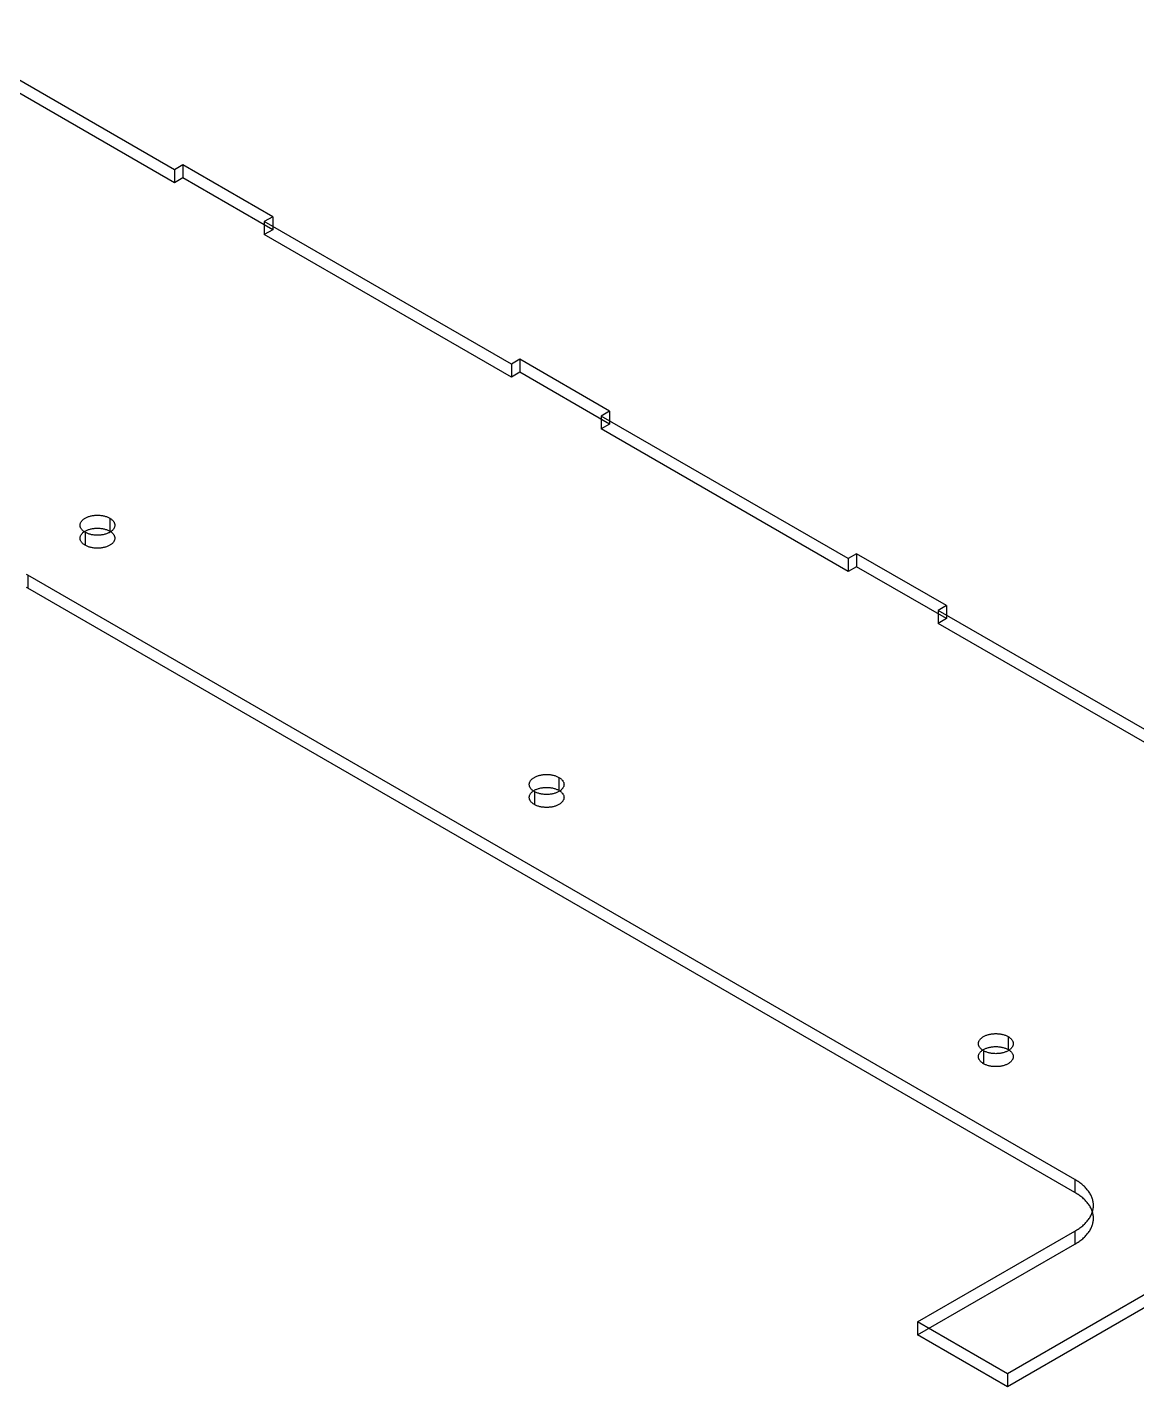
# Model space of a CAD drawing. Header units: inches. Extents: x 2 to 134, y 2 to 86.
# Drawn here: x 115.69 to 122.11, y 44.61 to 52.48 of the extents above; entities that cross this region are included whole.
import ezdxf

# ---------------------------------------------------------------- set-up
doc = ezdxf.new("R2010")
doc.units = ezdxf.units.IN
doc.header["$MEASUREMENT"] = 0

msp = doc.modelspace()

# ---------------------------------------------------------------- linework, layer by layer
at = {"layer": 'OUTLINE'}
for p, q in [((116.5451, 51.6555), (115.1167, 52.4802)), ((116.5451, 51.5805), (115.1167, 52.4052)), ((116.5938, 51.6836), (116.5451, 51.6555)), ((116.5938, 51.6836), (116.5938, 51.6086)), ((117.1132, 51.3837), (116.5938, 51.6836)), ((116.5451, 51.6555), (116.5451, 51.5805)), ((116.5938, 51.6086), (116.5451, 51.5805)), ((117.1132, 51.3087), (116.5938, 51.6086)), ((117.1132, 51.3837), (117.0645, 51.3556)), ((117.1132, 51.3837), (117.1132, 51.3087)), ((117.0645, 51.3556), (117.0645, 51.2806)), ((118.4929, 50.5309), (117.0645, 51.3556)), ((117.1132, 51.3087), (117.0645, 51.2806)), ((118.4929, 50.4559), (117.0645, 51.2806)), ((118.5416, 50.559), (118.4929, 50.5309)), ((118.4929, 50.5309), (118.4929, 50.4559)), ((119.061, 50.2591), (118.5416, 50.559)), ((118.5416, 50.559), (118.5416, 50.484)), ((118.5416, 50.484), (118.4929, 50.4559)), ((119.061, 50.1841), (118.5416, 50.484)), ((119.061, 50.2591), (119.0123, 50.231)), ((119.061, 50.2591), (119.061, 50.1841)), ((120.4407, 49.4063), (119.0123, 50.231)), ((119.0123, 50.231), (119.0123, 50.156)), ((119.061, 50.1841), (119.0123, 50.156)), ((120.4407, 49.3313), (119.0123, 50.156)), ((116.0137, 49.6289), (116.0163, 49.6313)), ((116.0163, 49.6313), (116.0192, 49.6336)), ((116.0192, 49.6336), (116.0222, 49.6358)), ((116.0222, 49.6358), (116.0254, 49.638)), ((116.0254, 49.638), (116.0288, 49.6401)), ((116.0288, 49.6401), (116.0324, 49.642)), ((116.0324, 49.642), (116.0361, 49.6439)), ((116.0361, 49.6439), (116.04, 49.6456)), ((116.04, 49.6456), (116.0441, 49.6473)), ((116.0441, 49.6473), (116.0482, 49.6488)), ((116.0482, 49.6488), (116.0525, 49.6502)), ((116.0525, 49.6502), (116.0569, 49.6515)), ((116.0569, 49.6515), (116.0614, 49.6526)), ((116.0614, 49.6526), (116.066, 49.6537)), ((116.066, 49.6537), (116.0707, 49.6546)), ((116.0707, 49.6546), (116.0754, 49.6553)), ((116.0754, 49.6553), (116.0803, 49.6559)), ((116.0803, 49.6559), (116.0851, 49.6564)), ((116.0851, 49.6564), (116.09, 49.6568)), ((116.09, 49.6568), (116.0949, 49.657)), ((116.0949, 49.657), (116.0998, 49.657)), ((116.0998, 49.657), (116.1048, 49.657)), ((116.1048, 49.657), (116.1097, 49.6568)), ((116.1097, 49.6568), (116.1146, 49.6564)), ((116.1146, 49.6564), (116.1194, 49.6559)), ((116.1194, 49.6559), (116.1243, 49.6553)), ((116.1243, 49.6553), (116.129, 49.6546)), ((116.129, 49.6546), (116.1337, 49.6537)), ((116.1337, 49.6537), (116.1383, 49.6526)), ((116.1383, 49.6526), (116.1428, 49.6515)), ((116.1428, 49.6515), (116.1472, 49.6502)), ((116.1472, 49.6502), (116.1515, 49.6488)), ((116.1515, 49.6488), (116.1556, 49.6473)), ((116.1556, 49.6473), (116.1597, 49.6456)), ((116.1597, 49.6456), (116.1636, 49.6439)), ((116.1636, 49.6439), (116.1673, 49.642)), ((116.1673, 49.642), (116.1709, 49.6401)), ((116.1709, 49.6401), (116.1709, 49.5651)), ((116.1709, 49.6401), (116.1743, 49.638)), ((116.1743, 49.638), (116.1775, 49.6358)), ((116.1775, 49.6358), (116.1805, 49.6336)), ((116.1805, 49.6336), (116.1834, 49.6313)), ((116.1834, 49.6313), (116.186, 49.6289)), ((115.9994, 49.5991), (115.9995, 49.6019)), ((115.9995, 49.5962), (115.9994, 49.5991)), ((115.9995, 49.6019), (115.9999, 49.6047)), ((115.9999, 49.5934), (115.9995, 49.5962)), ((115.9999, 49.6047), (116.0005, 49.6076)), ((116.0005, 49.5906), (115.9999, 49.5934)), ((116.0005, 49.6076), (116.0013, 49.6104)), ((116.0013, 49.5878), (116.0005, 49.5906)), ((116.0013, 49.6104), (116.0024, 49.6132)), ((116.0024, 49.585), (116.0013, 49.5878)), ((116.0024, 49.6132), (116.0037, 49.6159)), ((116.0037, 49.5822), (116.0024, 49.585)), ((116.0037, 49.6159), (116.0053, 49.6186)), ((116.0053, 49.5795), (116.0037, 49.5822)), ((116.0053, 49.6186), (116.0071, 49.6213)), ((116.0071, 49.5769), (116.0053, 49.5795)), ((116.0071, 49.6213), (116.0091, 49.6239)), ((116.0091, 49.5743), (116.0071, 49.5769)), ((116.0091, 49.6239), (116.0113, 49.6264)), ((116.0113, 49.5717), (116.0091, 49.5743)), ((116.0091, 49.5489), (116.0113, 49.5514)), ((116.0113, 49.6264), (116.0137, 49.6289)), ((116.0137, 49.5693), (116.0113, 49.5717)), ((116.0113, 49.5514), (116.0137, 49.5539)), ((116.0163, 49.5668), (116.0137, 49.5693)), ((116.0137, 49.5539), (116.0163, 49.5563)), ((116.0192, 49.5645), (116.0163, 49.5668)), ((116.0163, 49.5563), (116.0192, 49.5586)), ((116.0222, 49.5623), (116.0192, 49.5645)), ((116.0192, 49.5586), (116.0222, 49.5609)), ((116.0222, 49.5609), (116.0254, 49.563)), ((116.0254, 49.5601), (116.0222, 49.5623)), ((116.0254, 49.563), (116.0288, 49.5651)), ((116.0288, 49.5581), (116.0254, 49.5601)), ((116.0288, 49.5651), (116.0324, 49.5671)), ((116.0324, 49.5561), (116.0288, 49.5581)), ((116.0288, 49.5581), (116.0288, 49.4831)), ((116.0324, 49.5671), (116.0361, 49.5689)), ((116.0361, 49.5542), (116.0324, 49.5561)), ((116.0361, 49.5689), (116.04, 49.5707)), ((116.04, 49.5525), (116.0361, 49.5542)), ((116.04, 49.5707), (116.0441, 49.5723)), ((116.0441, 49.5508), (116.04, 49.5525)), ((116.0441, 49.5723), (116.0482, 49.5738)), ((116.0482, 49.5738), (116.0525, 49.5752)), ((116.0525, 49.5752), (116.0569, 49.5765)), ((116.0569, 49.5765), (116.0614, 49.5777)), ((116.0614, 49.5777), (116.066, 49.5787)), ((116.066, 49.5787), (116.0707, 49.5796)), ((116.0707, 49.5796), (116.0754, 49.5803)), ((116.0754, 49.5803), (116.0803, 49.581)), ((116.0803, 49.581), (116.0851, 49.5814)), ((116.0851, 49.5814), (116.09, 49.5818)), ((116.09, 49.5818), (116.0949, 49.582)), ((116.0949, 49.582), (116.0998, 49.5821)), ((116.0998, 49.5821), (116.1048, 49.582)), ((116.1048, 49.582), (116.1097, 49.5818)), ((116.1097, 49.5818), (116.1146, 49.5814)), ((116.1146, 49.5814), (116.1194, 49.581)), ((116.1194, 49.581), (116.1243, 49.5803)), ((116.1243, 49.5803), (116.129, 49.5796)), ((116.129, 49.5796), (116.1337, 49.5787)), ((116.1337, 49.5787), (116.1383, 49.5777)), ((116.1383, 49.5777), (116.1428, 49.5765)), ((116.1428, 49.5765), (116.1472, 49.5752)), ((116.1472, 49.5752), (116.1515, 49.5738)), ((116.1515, 49.5738), (116.1556, 49.5723)), ((116.1556, 49.5723), (116.1597, 49.5707)), ((116.1597, 49.5525), (116.1556, 49.5508)), ((116.1597, 49.5707), (116.1636, 49.5689)), ((116.1636, 49.5542), (116.1597, 49.5525)), ((116.1636, 49.5689), (116.1673, 49.5671)), ((116.1673, 49.5561), (116.1636, 49.5542)), ((116.1673, 49.5671), (116.1709, 49.5651)), ((116.1709, 49.5581), (116.1673, 49.5561)), ((116.1709, 49.5651), (116.1743, 49.563)), ((116.1743, 49.5601), (116.1709, 49.5581)), ((116.1743, 49.563), (116.1775, 49.5609)), ((116.1775, 49.5623), (116.1743, 49.5601)), ((116.1805, 49.5645), (116.1775, 49.5623)), ((116.1775, 49.5609), (116.1805, 49.5586)), ((116.1834, 49.5668), (116.1805, 49.5645)), ((116.1805, 49.5586), (116.1834, 49.5563)), ((116.186, 49.5693), (116.1834, 49.5668)), ((116.1834, 49.5563), (116.186, 49.5539)), ((116.186, 49.6289), (116.1884, 49.6264)), ((116.1884, 49.5717), (116.186, 49.5693)), ((116.186, 49.5539), (116.1884, 49.5514)), ((116.1884, 49.6264), (116.1906, 49.6239)), ((116.1906, 49.5743), (116.1884, 49.5717)), ((116.1884, 49.5514), (116.1906, 49.5489)), ((116.1906, 49.6239), (116.1926, 49.6213)), ((116.1926, 49.5769), (116.1906, 49.5743)), ((116.1926, 49.6213), (116.1944, 49.6186)), ((116.1944, 49.5795), (116.1926, 49.5769)), ((116.1944, 49.6186), (116.196, 49.6159)), ((116.196, 49.5822), (116.1944, 49.5795)), ((116.196, 49.6159), (116.1973, 49.6132)), ((116.1973, 49.585), (116.196, 49.5822)), ((116.1973, 49.6132), (116.1983, 49.6104)), ((116.1983, 49.5878), (116.1973, 49.585)), ((116.1983, 49.6104), (116.1992, 49.6076)), ((116.1992, 49.5906), (116.1983, 49.5878)), ((116.1992, 49.6076), (116.1998, 49.6047)), ((116.1998, 49.5934), (116.1992, 49.5906)), ((116.1998, 49.6047), (116.2002, 49.6019)), ((116.2002, 49.5962), (116.1998, 49.5934)), ((116.2002, 49.6019), (116.2003, 49.5991)), ((116.2003, 49.5991), (116.2002, 49.5962)), ((115.9994, 49.5241), (115.9995, 49.5269)), ((115.9995, 49.5212), (115.9994, 49.5241)), ((115.9995, 49.5269), (115.9999, 49.5298)), ((115.9999, 49.5184), (115.9995, 49.5212)), ((115.9999, 49.5298), (116.0005, 49.5326)), ((116.0005, 49.5156), (115.9999, 49.5184)), ((116.0005, 49.5326), (116.0013, 49.5354)), ((116.0013, 49.5128), (116.0005, 49.5156)), ((116.0013, 49.5354), (116.0024, 49.5382)), ((116.0024, 49.51), (116.0013, 49.5128)), ((116.0024, 49.5382), (116.0037, 49.5409)), ((116.0037, 49.5073), (116.0024, 49.51)), ((116.0037, 49.5409), (116.0053, 49.5436)), ((116.0053, 49.5046), (116.0037, 49.5073)), ((116.0053, 49.5436), (116.0071, 49.5463)), ((116.0071, 49.5019), (116.0053, 49.5046)), ((116.0071, 49.5463), (116.0091, 49.5489)), ((116.0091, 49.4993), (116.0071, 49.5019)), ((116.0113, 49.4968), (116.0091, 49.4993)), ((116.0137, 49.4943), (116.0113, 49.4968)), ((116.0163, 49.4919), (116.0137, 49.4943)), ((116.0192, 49.4895), (116.0163, 49.4919)), ((116.0222, 49.4873), (116.0192, 49.4895)), ((116.0254, 49.4851), (116.0222, 49.4873)), ((116.0288, 49.4831), (116.0254, 49.4851)), ((116.0324, 49.4811), (116.0288, 49.4831)), ((116.0361, 49.4793), (116.0324, 49.4811)), ((116.04, 49.4775), (116.0361, 49.4793)), ((116.0441, 49.4759), (116.04, 49.4775)), ((116.0482, 49.5493), (116.0441, 49.5508)), ((116.0482, 49.4744), (116.0441, 49.4759)), ((116.0525, 49.5479), (116.0482, 49.5493)), ((116.0525, 49.473), (116.0482, 49.4744)), ((116.0569, 49.5466), (116.0525, 49.5479)), ((116.0569, 49.4717), (116.0525, 49.473)), ((116.0614, 49.5455), (116.0569, 49.5466)), ((116.066, 49.5445), (116.0614, 49.5455)), ((116.0707, 49.5436), (116.066, 49.5445)), ((116.0754, 49.5428), (116.0707, 49.5436)), ((116.0803, 49.5422), (116.0754, 49.5428)), ((116.0851, 49.5417), (116.0803, 49.5422)), ((116.09, 49.5414), (116.0851, 49.5417)), ((116.0949, 49.5411), (116.09, 49.5414)), ((116.0998, 49.5411), (116.0949, 49.5411)), ((116.1048, 49.5411), (116.0998, 49.5411)), ((116.1097, 49.5414), (116.1048, 49.5411)), ((116.1146, 49.5417), (116.1097, 49.5414)), ((116.1194, 49.5422), (116.1146, 49.5417)), ((116.1243, 49.5428), (116.1194, 49.5422)), ((116.129, 49.5436), (116.1243, 49.5428)), ((116.1337, 49.5445), (116.129, 49.5436)), ((116.1383, 49.5455), (116.1337, 49.5445)), ((116.1428, 49.5466), (116.1383, 49.5455)), ((116.1472, 49.5479), (116.1428, 49.5466)), ((116.1472, 49.473), (116.1428, 49.4717)), ((116.1515, 49.5493), (116.1472, 49.5479)), ((116.1515, 49.4744), (116.1472, 49.473)), ((116.1556, 49.5508), (116.1515, 49.5493)), ((116.1556, 49.4759), (116.1515, 49.4744)), ((116.1597, 49.4775), (116.1556, 49.4759)), ((116.1636, 49.4793), (116.1597, 49.4775)), ((116.1673, 49.4811), (116.1636, 49.4793)), ((116.1709, 49.4831), (116.1673, 49.4811)), ((116.1743, 49.4851), (116.1709, 49.4831)), ((116.1775, 49.4873), (116.1743, 49.4851)), ((116.1805, 49.4895), (116.1775, 49.4873)), ((116.1834, 49.4919), (116.1805, 49.4895)), ((116.186, 49.4943), (116.1834, 49.4919)), ((116.1884, 49.4968), (116.186, 49.4943)), ((116.1906, 49.4993), (116.1884, 49.4968)), ((116.1906, 49.5489), (116.1926, 49.5463)), ((116.1926, 49.5019), (116.1906, 49.4993)), ((116.1926, 49.5463), (116.1944, 49.5436)), ((116.1944, 49.5046), (116.1926, 49.5019)), ((116.1944, 49.5436), (116.196, 49.5409)), ((116.196, 49.5073), (116.1944, 49.5046)), ((116.196, 49.5409), (116.1973, 49.5382)), ((116.1973, 49.51), (116.196, 49.5073)), ((116.1973, 49.5382), (116.1983, 49.5354)), ((116.1983, 49.5128), (116.1973, 49.51)), ((116.1983, 49.5354), (116.1992, 49.5326)), ((116.1992, 49.5156), (116.1983, 49.5128)), ((116.1992, 49.5326), (116.1998, 49.5298)), ((116.1998, 49.5184), (116.1992, 49.5156)), ((116.1998, 49.5298), (116.2002, 49.5269)), ((116.2002, 49.5212), (116.1998, 49.5184)), ((116.2002, 49.5269), (116.2003, 49.5241)), ((116.2003, 49.5241), (116.2002, 49.5212)), ((116.0614, 49.4705), (116.0569, 49.4717)), ((116.066, 49.4695), (116.0614, 49.4705)), ((116.0707, 49.4686), (116.066, 49.4695)), ((116.0754, 49.4678), (116.0707, 49.4686)), ((116.0803, 49.4672), (116.0754, 49.4678)), ((116.0851, 49.4667), (116.0803, 49.4672)), ((116.09, 49.4664), (116.0851, 49.4667)), ((116.0949, 49.4662), (116.09, 49.4664)), ((116.0998, 49.4661), (116.0949, 49.4662)), ((116.1048, 49.4662), (116.0998, 49.4661)), ((116.1097, 49.4664), (116.1048, 49.4662)), ((116.1146, 49.4667), (116.1097, 49.4664)), ((116.1194, 49.4672), (116.1146, 49.4667)), ((116.1243, 49.4678), (116.1194, 49.4672)), ((116.129, 49.4686), (116.1243, 49.4678)), ((116.1337, 49.4695), (116.129, 49.4686)), ((116.1383, 49.4705), (116.1337, 49.4695)), ((116.1428, 49.4717), (116.1383, 49.4705)), ((120.4894, 49.4344), (120.4407, 49.4063)), ((120.4407, 49.4063), (120.4407, 49.3313)), ((120.4894, 49.4344), (120.4894, 49.3594)), ((121.0089, 49.1345), (120.4894, 49.4344)), ((120.4894, 49.3594), (120.4407, 49.3313)), ((121.0089, 49.0595), (120.4894, 49.3594)), ((115.697, 49.3098), (115.6906, 49.3134)), ((115.697, 49.2348), (115.6906, 49.2385)), ((115.697, 49.3098), (115.697, 49.2348)), ((121.7508, 45.8146), (115.697, 49.3098)), ((121.7508, 45.7396), (115.697, 49.2348)), ((121.0089, 49.1345), (120.9602, 49.1064)), ((122.3886, 48.2817), (120.9602, 49.1064)), ((120.9602, 49.1064), (120.9602, 49.0314)), ((121.0089, 49.1345), (121.0089, 49.0595)), ((121.0089, 49.0595), (120.9602, 49.0314)), ((122.3886, 48.2067), (120.9602, 49.0314)), ((118.6163, 48.1341), (118.6193, 48.1364)), ((118.6193, 48.1364), (118.6225, 48.1385)), ((118.6225, 48.1385), (118.6259, 48.1406)), ((118.6259, 48.1406), (118.6295, 48.1425)), ((118.6295, 48.1425), (118.6332, 48.1444)), ((118.6332, 48.1444), (118.6371, 48.1461)), ((118.6371, 48.1461), (118.6412, 48.1478)), ((118.6412, 48.1478), (118.6453, 48.1493)), ((118.6453, 48.1493), (118.6496, 48.1507)), ((118.6496, 48.1507), (118.654, 48.152)), ((118.654, 48.152), (118.6585, 48.1531)), ((118.6585, 48.1531), (118.6631, 48.1542)), ((118.6631, 48.1542), (118.6678, 48.1551)), ((118.6678, 48.1551), (118.6726, 48.1558)), ((118.6726, 48.1558), (118.6774, 48.1564)), ((118.6774, 48.1564), (118.6822, 48.1569)), ((118.6822, 48.1569), (118.6871, 48.1573)), ((118.6871, 48.1573), (118.692, 48.1575)), ((118.692, 48.1575), (118.697, 48.1576)), ((118.697, 48.1576), (118.7019, 48.1575)), ((118.7019, 48.1575), (118.7068, 48.1573)), ((118.7068, 48.1573), (118.7117, 48.1569)), ((118.7117, 48.1569), (118.7166, 48.1564)), ((118.7166, 48.1564), (118.7214, 48.1558)), ((118.7214, 48.1558), (118.7261, 48.1551)), ((118.7261, 48.1551), (118.7308, 48.1542)), ((118.7308, 48.1542), (118.7354, 48.1531)), ((118.7354, 48.1531), (118.7399, 48.152)), ((118.7399, 48.152), (118.7443, 48.1507)), ((118.7443, 48.1507), (118.7486, 48.1493)), ((118.7486, 48.1493), (118.7528, 48.1478)), ((118.7528, 48.1478), (118.7568, 48.1461)), ((118.7568, 48.1461), (118.7607, 48.1444)), ((118.7607, 48.1444), (118.7644, 48.1425)), ((118.7644, 48.1425), (118.768, 48.1406)), ((118.768, 48.1406), (118.768, 48.0656)), ((118.768, 48.1406), (118.7714, 48.1385)), ((118.7714, 48.1385), (118.7746, 48.1364)), ((118.7746, 48.1364), (118.7776, 48.1341)), ((118.5965, 48.0996), (118.5967, 48.1024)), ((118.5967, 48.0967), (118.5965, 48.0996)), ((118.5967, 48.1024), (118.597, 48.1053)), ((118.597, 48.0939), (118.5967, 48.0967)), ((118.597, 48.1053), (118.5976, 48.1081)), ((118.5976, 48.0911), (118.597, 48.0939)), ((118.5976, 48.1081), (118.5985, 48.1109)), ((118.5985, 48.0883), (118.5976, 48.0911)), ((118.5985, 48.1109), (118.5995, 48.1137)), ((118.5995, 48.0855), (118.5985, 48.0883)), ((118.5995, 48.1137), (118.6009, 48.1164)), ((118.6009, 48.0827), (118.5995, 48.0855)), ((118.6009, 48.1164), (118.6024, 48.1191)), ((118.6024, 48.08), (118.6009, 48.0827)), ((118.6024, 48.1191), (118.6042, 48.1218)), ((118.6042, 48.0774), (118.6024, 48.08)), ((118.6042, 48.1218), (118.6062, 48.1244)), ((118.6062, 48.0748), (118.6042, 48.0774)), ((118.6062, 48.1244), (118.6084, 48.1269)), ((118.6084, 48.0722), (118.6062, 48.0748)), ((118.6084, 48.1269), (118.6108, 48.1294)), ((118.6108, 48.0698), (118.6084, 48.0722)), ((118.6108, 48.1294), (118.6135, 48.1318)), ((118.6135, 48.0674), (118.6108, 48.0698)), ((118.6108, 48.0544), (118.6135, 48.0568)), ((118.6135, 48.1318), (118.6163, 48.1341)), ((118.6163, 48.065), (118.6135, 48.0674)), ((118.6135, 48.0568), (118.6163, 48.0591)), ((118.6193, 48.0628), (118.6163, 48.065)), ((118.6163, 48.0591), (118.6193, 48.0614)), ((118.6193, 48.0614), (118.6225, 48.0635)), ((118.6225, 48.0606), (118.6193, 48.0628)), ((118.6225, 48.0635), (118.6259, 48.0656)), ((118.6259, 48.0586), (118.6225, 48.0606)), ((118.6259, 48.0656), (118.6295, 48.0676)), ((118.6259, 48.0586), (118.6259, 47.9836)), ((118.6295, 48.0566), (118.6259, 48.0586)), ((118.6295, 48.0676), (118.6332, 48.0694)), ((118.6332, 48.0548), (118.6295, 48.0566)), ((118.6332, 48.0694), (118.6371, 48.0712)), ((118.6371, 48.0712), (118.6412, 48.0728)), ((118.6412, 48.0728), (118.6453, 48.0743)), ((118.6453, 48.0743), (118.6496, 48.0757)), ((118.6496, 48.0757), (118.654, 48.077)), ((118.654, 48.077), (118.6585, 48.0782)), ((118.6585, 48.0782), (118.6631, 48.0792)), ((118.6631, 48.0792), (118.6678, 48.0801)), ((118.6678, 48.0801), (118.6726, 48.0808)), ((118.6726, 48.0808), (118.6774, 48.0815)), ((118.6774, 48.0815), (118.6822, 48.082)), ((118.6822, 48.082), (118.6871, 48.0823)), ((118.6871, 48.0823), (118.692, 48.0825)), ((118.692, 48.0825), (118.697, 48.0826)), ((118.697, 48.0826), (118.7019, 48.0825)), ((118.7019, 48.0825), (118.7068, 48.0823)), ((118.7068, 48.0823), (118.7117, 48.082)), ((118.7117, 48.082), (118.7166, 48.0815)), ((118.7166, 48.0815), (118.7214, 48.0808)), ((118.7214, 48.0808), (118.7261, 48.0801)), ((118.7261, 48.0801), (118.7308, 48.0792)), ((118.7308, 48.0792), (118.7354, 48.0782)), ((118.7354, 48.0782), (118.7399, 48.077)), ((118.7399, 48.077), (118.7443, 48.0757)), ((118.7443, 48.0757), (118.7486, 48.0743)), ((118.7486, 48.0743), (118.7528, 48.0728)), ((118.7528, 48.0728), (118.7568, 48.0712)), ((118.7568, 48.0712), (118.7607, 48.0694)), ((118.7607, 48.0694), (118.7644, 48.0676)), ((118.7644, 48.0566), (118.7607, 48.0548)), ((118.7644, 48.0676), (118.768, 48.0656)), ((118.768, 48.0586), (118.7644, 48.0566)), ((118.768, 48.0656), (118.7714, 48.0635)), ((118.7714, 48.0606), (118.768, 48.0586)), ((118.7714, 48.0635), (118.7746, 48.0614)), ((118.7746, 48.0628), (118.7714, 48.0606)), ((118.7776, 48.065), (118.7746, 48.0628)), ((118.7746, 48.0614), (118.7776, 48.0591)), ((118.7776, 48.1341), (118.7805, 48.1318)), ((118.7805, 48.0674), (118.7776, 48.065)), ((118.7776, 48.0591), (118.7805, 48.0568)), ((118.7805, 48.1318), (118.7831, 48.1294)), ((118.7831, 48.0698), (118.7805, 48.0674)), ((118.7805, 48.0568), (118.7831, 48.0544)), ((118.7831, 48.1294), (118.7855, 48.1269)), ((118.7855, 48.0722), (118.7831, 48.0698)), ((118.7855, 48.1269), (118.7877, 48.1244)), ((118.7877, 48.0748), (118.7855, 48.0722)), ((118.7877, 48.1244), (118.7897, 48.1218)), ((118.7897, 48.0774), (118.7877, 48.0748)), ((118.7897, 48.1218), (118.7915, 48.1191)), ((118.7915, 48.08), (118.7897, 48.0774)), ((118.7915, 48.1191), (118.7931, 48.1164)), ((118.7931, 48.0827), (118.7915, 48.08)), ((118.7931, 48.1164), (118.7944, 48.1137)), ((118.7944, 48.0855), (118.7931, 48.0827)), ((118.7944, 48.1137), (118.7955, 48.1109)), ((118.7955, 48.0883), (118.7944, 48.0855)), ((118.7955, 48.1109), (118.7963, 48.1081)), ((118.7963, 48.0911), (118.7955, 48.0883)), ((118.7963, 48.1081), (118.7969, 48.1053)), ((118.7969, 48.0939), (118.7963, 48.0911)), ((118.7969, 48.1053), (118.7973, 48.1024)), ((118.7973, 48.0967), (118.7969, 48.0939)), ((118.7973, 48.1024), (118.7974, 48.0996)), ((118.7974, 48.0996), (118.7973, 48.0967)), ((118.5965, 48.0246), (118.5967, 48.0274)), ((118.5967, 48.0218), (118.5965, 48.0246)), ((118.5967, 48.0274), (118.597, 48.0303)), ((118.597, 48.0189), (118.5967, 48.0218)), ((118.597, 48.0303), (118.5976, 48.0331)), ((118.5976, 48.0161), (118.597, 48.0189)), ((118.5976, 48.0331), (118.5985, 48.0359)), ((118.5985, 48.0133), (118.5976, 48.0161)), ((118.5985, 48.0359), (118.5995, 48.0387)), ((118.5995, 48.0105), (118.5985, 48.0133)), ((118.5995, 48.0387), (118.6009, 48.0414)), ((118.6009, 48.0078), (118.5995, 48.0105)), ((118.6009, 48.0414), (118.6024, 48.0441)), ((118.6024, 48.0051), (118.6009, 48.0078)), ((118.6024, 48.0441), (118.6042, 48.0468)), ((118.6042, 48.0024), (118.6024, 48.0051)), ((118.6042, 48.0468), (118.6062, 48.0494)), ((118.6062, 47.9998), (118.6042, 48.0024)), ((118.6062, 48.0494), (118.6084, 48.0519)), ((118.6084, 47.9973), (118.6062, 47.9998)), ((118.6084, 48.0519), (118.6108, 48.0544)), ((118.6108, 47.9948), (118.6084, 47.9973)), ((118.6135, 47.9924), (118.6108, 47.9948)), ((118.6163, 47.9901), (118.6135, 47.9924)), ((118.6193, 47.9878), (118.6163, 47.9901)), ((118.6225, 47.9857), (118.6193, 47.9878)), ((118.6259, 47.9836), (118.6225, 47.9857)), ((118.6295, 47.9816), (118.6259, 47.9836)), ((118.6332, 47.9798), (118.6295, 47.9816)), ((118.6371, 48.053), (118.6332, 48.0548)), ((118.6371, 47.978), (118.6332, 47.9798)), ((118.6412, 48.0514), (118.6371, 48.053)), ((118.6412, 47.9764), (118.6371, 47.978)), ((118.6453, 48.0498), (118.6412, 48.0514)), ((118.6496, 48.0484), (118.6453, 48.0498)), ((118.654, 48.0472), (118.6496, 48.0484)), ((118.6585, 48.046), (118.654, 48.0472)), ((118.6631, 48.045), (118.6585, 48.046)), ((118.6678, 48.0441), (118.6631, 48.045)), ((118.6726, 48.0433), (118.6678, 48.0441)), ((118.6774, 48.0427), (118.6726, 48.0433)), ((118.6822, 48.0422), (118.6774, 48.0427)), ((118.6871, 48.0419), (118.6822, 48.0422)), ((118.692, 48.0417), (118.6871, 48.0419)), ((118.697, 48.0416), (118.692, 48.0417)), ((118.7019, 48.0417), (118.697, 48.0416)), ((118.7068, 48.0419), (118.7019, 48.0417)), ((118.7117, 48.0422), (118.7068, 48.0419)), ((118.7166, 48.0427), (118.7117, 48.0422)), ((118.7214, 48.0433), (118.7166, 48.0427)), ((118.7261, 48.0441), (118.7214, 48.0433)), ((118.7308, 48.045), (118.7261, 48.0441)), ((118.7354, 48.046), (118.7308, 48.045)), ((118.7399, 48.0472), (118.7354, 48.046)), ((118.7443, 48.0484), (118.7399, 48.0472)), ((118.7486, 48.0498), (118.7443, 48.0484)), ((118.7528, 48.0514), (118.7486, 48.0498)), ((118.7568, 48.053), (118.7528, 48.0514)), ((118.7568, 47.978), (118.7528, 47.9764)), ((118.7607, 48.0548), (118.7568, 48.053)), ((118.7607, 47.9798), (118.7568, 47.978)), ((118.7644, 47.9816), (118.7607, 47.9798)), ((118.768, 47.9836), (118.7644, 47.9816)), ((118.7714, 47.9857), (118.768, 47.9836)), ((118.7746, 47.9878), (118.7714, 47.9857)), ((118.7776, 47.9901), (118.7746, 47.9878)), ((118.7805, 47.9924), (118.7776, 47.9901)), ((118.7831, 47.9948), (118.7805, 47.9924)), ((118.7831, 48.0544), (118.7855, 48.0519)), ((118.7855, 47.9973), (118.7831, 47.9948)), ((118.7855, 48.0519), (118.7877, 48.0494)), ((118.7877, 47.9998), (118.7855, 47.9973)), ((118.7877, 48.0494), (118.7897, 48.0468)), ((118.7897, 48.0024), (118.7877, 47.9998)), ((118.7897, 48.0468), (118.7915, 48.0441)), ((118.7915, 48.0051), (118.7897, 48.0024)), ((118.7915, 48.0441), (118.7931, 48.0414)), ((118.7931, 48.0078), (118.7915, 48.0051)), ((118.7931, 48.0414), (118.7944, 48.0387)), ((118.7944, 48.0105), (118.7931, 48.0078)), ((118.7944, 48.0387), (118.7955, 48.0359)), ((118.7955, 48.0133), (118.7944, 48.0105)), ((118.7955, 48.0359), (118.7963, 48.0331)), ((118.7963, 48.0161), (118.7955, 48.0133)), ((118.7963, 48.0331), (118.7969, 48.0303)), ((118.7969, 48.0189), (118.7963, 48.0161)), ((118.7969, 48.0303), (118.7973, 48.0274)), ((118.7973, 48.0218), (118.7969, 48.0189)), ((118.7973, 48.0274), (118.7974, 48.0246)), ((118.7974, 48.0246), (118.7973, 48.0218)), ((118.6453, 47.9749), (118.6412, 47.9764)), ((118.6496, 47.9735), (118.6453, 47.9749)), ((118.654, 47.9722), (118.6496, 47.9735)), ((118.6585, 47.971), (118.654, 47.9722)), ((118.6631, 47.97), (118.6585, 47.971)), ((118.6678, 47.9691), (118.6631, 47.97)), ((118.6726, 47.9684), (118.6678, 47.9691)), ((118.6774, 47.9677), (118.6726, 47.9684)), ((118.6822, 47.9672), (118.6774, 47.9677)), ((118.6871, 47.9669), (118.6822, 47.9672)), ((118.692, 47.9667), (118.6871, 47.9669)), ((118.697, 47.9666), (118.692, 47.9667)), ((118.7019, 47.9667), (118.697, 47.9666)), ((118.7068, 47.9669), (118.7019, 47.9667)), ((118.7117, 47.9672), (118.7068, 47.9669)), ((118.7166, 47.9677), (118.7117, 47.9672)), ((118.7214, 47.9684), (118.7166, 47.9677)), ((118.7261, 47.9691), (118.7214, 47.9684)), ((118.7308, 47.97), (118.7261, 47.9691)), ((118.7354, 47.971), (118.7308, 47.97)), ((118.7399, 47.9722), (118.7354, 47.971)), ((118.7443, 47.9735), (118.7399, 47.9722)), ((118.7486, 47.9749), (118.7443, 47.9735)), ((118.7528, 47.9764), (118.7486, 47.9749)), ((121.2197, 46.639), (121.2231, 46.6411)), ((121.2231, 46.6411), (121.2266, 46.6431)), ((121.2266, 46.6431), (121.2304, 46.6449)), ((121.2304, 46.6449), (121.2342, 46.6467)), ((121.2342, 46.6467), (121.2383, 46.6483)), ((121.2383, 46.6483), (121.2424, 46.6498)), ((121.2424, 46.6498), (121.2467, 46.6512)), ((121.2467, 46.6512), (121.2511, 46.6525)), ((121.2511, 46.6525), (121.2556, 46.6537)), ((121.2556, 46.6537), (121.2602, 46.6547)), ((121.2602, 46.6547), (121.2649, 46.6556)), ((121.2649, 46.6556), (121.2697, 46.6563)), ((121.2697, 46.6563), (121.2745, 46.657)), ((121.2745, 46.657), (121.2793, 46.6574)), ((121.2793, 46.6574), (121.2842, 46.6578)), ((121.2842, 46.6578), (121.2891, 46.658)), ((121.2891, 46.658), (121.2941, 46.6581)), ((121.2941, 46.6581), (121.299, 46.658)), ((121.299, 46.658), (121.3039, 46.6578)), ((121.3039, 46.6578), (121.3088, 46.6574)), ((121.3088, 46.6574), (121.3137, 46.657)), ((121.3137, 46.657), (121.3185, 46.6563)), ((121.3185, 46.6563), (121.3232, 46.6556)), ((121.3232, 46.6556), (121.3279, 46.6547)), ((121.3279, 46.6547), (121.3325, 46.6537)), ((121.3325, 46.6537), (121.337, 46.6525)), ((121.337, 46.6525), (121.3414, 46.6512)), ((121.3414, 46.6512), (121.3457, 46.6498)), ((121.3457, 46.6498), (121.3499, 46.6483)), ((121.3499, 46.6483), (121.3539, 46.6467)), ((121.3539, 46.6467), (121.3578, 46.6449)), ((121.3578, 46.6449), (121.3615, 46.6431)), ((121.3615, 46.6431), (121.3651, 46.6411)), ((121.3651, 46.6411), (121.3651, 46.5661)), ((121.3651, 46.6411), (121.3685, 46.639)), ((121.1936, 46.6001), (121.1938, 46.6029)), ((121.1938, 46.5972), (121.1936, 46.6001)), ((121.1938, 46.6029), (121.1941, 46.6058)), ((121.1941, 46.5944), (121.1938, 46.5972)), ((121.1941, 46.6058), (121.1947, 46.6086)), ((121.1947, 46.5916), (121.1941, 46.5944)), ((121.1947, 46.6086), (121.1956, 46.6114)), ((121.1956, 46.5888), (121.1947, 46.5916)), ((121.1956, 46.6114), (121.1967, 46.6142)), ((121.1967, 46.586), (121.1956, 46.5888)), ((121.1967, 46.6142), (121.198, 46.6169)), ((121.198, 46.5833), (121.1967, 46.586)), ((121.198, 46.6169), (121.1995, 46.6196)), ((121.1995, 46.5806), (121.198, 46.5833)), ((121.1995, 46.6196), (121.2013, 46.6223)), ((121.2013, 46.5779), (121.1995, 46.5806)), ((121.2013, 46.6223), (121.2033, 46.6249)), ((121.2033, 46.5753), (121.2013, 46.5779)), ((121.2033, 46.6249), (121.2055, 46.6274)), ((121.2055, 46.5728), (121.2033, 46.5753)), ((121.2055, 46.6274), (121.2079, 46.6299)), ((121.2079, 46.5703), (121.2055, 46.5728)), ((121.2079, 46.6299), (121.2106, 46.6323)), ((121.2106, 46.5679), (121.2079, 46.5703)), ((121.2106, 46.6323), (121.2134, 46.6346)), ((121.2134, 46.5655), (121.2106, 46.5679)), ((121.2134, 46.6346), (121.2164, 46.6369)), ((121.2164, 46.5633), (121.2134, 46.5655)), ((121.2164, 46.6369), (121.2197, 46.639)), ((121.2164, 46.5619), (121.2197, 46.5641)), ((121.2197, 46.5611), (121.2164, 46.5633)), ((121.2197, 46.5641), (121.2231, 46.5661)), ((121.2231, 46.5661), (121.2266, 46.5681)), ((121.2266, 46.5681), (121.2304, 46.5699)), ((121.2304, 46.5699), (121.2342, 46.5717)), ((121.2342, 46.5717), (121.2383, 46.5733)), ((121.2383, 46.5733), (121.2424, 46.5748)), ((121.2424, 46.5748), (121.2467, 46.5763)), ((121.2467, 46.5763), (121.2511, 46.5775)), ((121.2511, 46.5775), (121.2556, 46.5787)), ((121.2556, 46.5787), (121.2602, 46.5797)), ((121.2602, 46.5797), (121.2649, 46.5806)), ((121.2649, 46.5806), (121.2697, 46.5814)), ((121.2697, 46.5814), (121.2745, 46.582)), ((121.2745, 46.582), (121.2793, 46.5825)), ((121.2793, 46.5825), (121.2842, 46.5828)), ((121.2842, 46.5828), (121.2891, 46.583)), ((121.2891, 46.583), (121.2941, 46.5831)), ((121.2941, 46.5831), (121.299, 46.583)), ((121.299, 46.583), (121.3039, 46.5828)), ((121.3039, 46.5828), (121.3088, 46.5825)), ((121.3088, 46.5825), (121.3137, 46.582)), ((121.3137, 46.582), (121.3185, 46.5814)), ((121.3185, 46.5814), (121.3232, 46.5806)), ((121.3232, 46.5806), (121.3279, 46.5797)), ((121.3279, 46.5797), (121.3325, 46.5787)), ((121.3325, 46.5787), (121.337, 46.5775)), ((121.337, 46.5775), (121.3414, 46.5763)), ((121.3414, 46.5763), (121.3457, 46.5748)), ((121.3457, 46.5748), (121.3499, 46.5733)), ((121.3499, 46.5733), (121.3539, 46.5717)), ((121.3539, 46.5717), (121.3578, 46.5699)), ((121.3578, 46.5699), (121.3615, 46.5681)), ((121.3615, 46.5681), (121.3651, 46.5661)), ((121.3651, 46.5661), (121.3685, 46.5641)), ((121.3685, 46.639), (121.3717, 46.6369)), ((121.3685, 46.5641), (121.3717, 46.5619)), ((121.3717, 46.5633), (121.3685, 46.5611)), ((121.3717, 46.6369), (121.3747, 46.6346)), ((121.3747, 46.5655), (121.3717, 46.5633)), ((121.3747, 46.6346), (121.3776, 46.6323)), ((121.3776, 46.5679), (121.3747, 46.5655)), ((121.3776, 46.6323), (121.3802, 46.6299)), ((121.3802, 46.5703), (121.3776, 46.5679)), ((121.3802, 46.6299), (121.3826, 46.6274)), ((121.3826, 46.5728), (121.3802, 46.5703)), ((121.3826, 46.6274), (121.3849, 46.6249)), ((121.3849, 46.5753), (121.3826, 46.5728)), ((121.3849, 46.6249), (121.3869, 46.6223)), ((121.3869, 46.5779), (121.3849, 46.5753)), ((121.3869, 46.6223), (121.3886, 46.6196)), ((121.3886, 46.5806), (121.3869, 46.5779)), ((121.3886, 46.6196), (121.3902, 46.6169)), ((121.3902, 46.5833), (121.3886, 46.5806)), ((121.3902, 46.6169), (121.3915, 46.6142)), ((121.3915, 46.586), (121.3902, 46.5833)), ((121.3915, 46.6142), (121.3926, 46.6114)), ((121.3926, 46.5888), (121.3915, 46.586)), ((121.3926, 46.6114), (121.3934, 46.6086)), ((121.3934, 46.5916), (121.3926, 46.5888)), ((121.3934, 46.6086), (121.394, 46.6058)), ((121.394, 46.5944), (121.3934, 46.5916)), ((121.394, 46.6058), (121.3944, 46.6029)), ((121.3944, 46.5972), (121.394, 46.5944)), ((121.3944, 46.6029), (121.3945, 46.6001)), ((121.3945, 46.6001), (121.3944, 46.5972)), ((121.1936, 46.5251), (121.1938, 46.528)), ((121.1938, 46.5223), (121.1936, 46.5251)), ((121.1938, 46.528), (121.1941, 46.5308)), ((121.1941, 46.5194), (121.1938, 46.5223)), ((121.1941, 46.5308), (121.1947, 46.5336)), ((121.1947, 46.5166), (121.1941, 46.5194)), ((121.1947, 46.5336), (121.1956, 46.5364)), ((121.1956, 46.5138), (121.1947, 46.5166)), ((121.1956, 46.5364), (121.1967, 46.5392)), ((121.1967, 46.511), (121.1956, 46.5138)), ((121.1967, 46.5392), (121.198, 46.5419)), ((121.198, 46.5083), (121.1967, 46.511)), ((121.198, 46.5419), (121.1995, 46.5446)), ((121.1995, 46.5056), (121.198, 46.5083)), ((121.1995, 46.5446), (121.2013, 46.5473)), ((121.2013, 46.5029), (121.1995, 46.5056)), ((121.2013, 46.5473), (121.2033, 46.5499)), ((121.2033, 46.5003), (121.2013, 46.5029)), ((121.2033, 46.5499), (121.2055, 46.5524)), ((121.2055, 46.4978), (121.2033, 46.5003)), ((121.2055, 46.5524), (121.2079, 46.5549)), ((121.2079, 46.4953), (121.2055, 46.4978)), ((121.2079, 46.5549), (121.2106, 46.5573)), ((121.2106, 46.4929), (121.2079, 46.4953)), ((121.2106, 46.5573), (121.2134, 46.5597)), ((121.2134, 46.4906), (121.2106, 46.4929)), ((121.2134, 46.5597), (121.2164, 46.5619)), ((121.2164, 46.4883), (121.2134, 46.4906)), ((121.2197, 46.4862), (121.2164, 46.4883)), ((121.2231, 46.5591), (121.2197, 46.5611)), ((121.2231, 46.4841), (121.2197, 46.4862)), ((121.2231, 46.5591), (121.2231, 46.4841)), ((121.2266, 46.5571), (121.2231, 46.5591)), ((121.2266, 46.4821), (121.2231, 46.4841)), ((121.2304, 46.5553), (121.2266, 46.5571)), ((121.2342, 46.5535), (121.2304, 46.5553)), ((121.2383, 46.5519), (121.2342, 46.5535)), ((121.2424, 46.5504), (121.2383, 46.5519)), ((121.2467, 46.5489), (121.2424, 46.5504)), ((121.2511, 46.5477), (121.2467, 46.5489)), ((121.2556, 46.5465), (121.2511, 46.5477)), ((121.2602, 46.5455), (121.2556, 46.5465)), ((121.2649, 46.5446), (121.2602, 46.5455)), ((121.2697, 46.5438), (121.2649, 46.5446)), ((121.2745, 46.5432), (121.2697, 46.5438)), ((121.2793, 46.5427), (121.2745, 46.5432)), ((121.2842, 46.5424), (121.2793, 46.5427)), ((121.2891, 46.5422), (121.2842, 46.5424)), ((121.2941, 46.5421), (121.2891, 46.5422)), ((121.299, 46.5422), (121.2941, 46.5421)), ((121.3039, 46.5424), (121.299, 46.5422)), ((121.3088, 46.5427), (121.3039, 46.5424)), ((121.3137, 46.5432), (121.3088, 46.5427)), ((121.3185, 46.5438), (121.3137, 46.5432)), ((121.3232, 46.5446), (121.3185, 46.5438)), ((121.3279, 46.5455), (121.3232, 46.5446)), ((121.3325, 46.5465), (121.3279, 46.5455)), ((121.337, 46.5477), (121.3325, 46.5465)), ((121.3414, 46.5489), (121.337, 46.5477)), ((121.3457, 46.5504), (121.3414, 46.5489)), ((121.3499, 46.5519), (121.3457, 46.5504)), ((121.3539, 46.5535), (121.3499, 46.5519)), ((121.3578, 46.5553), (121.3539, 46.5535)), ((121.3615, 46.5571), (121.3578, 46.5553)), ((121.3651, 46.5591), (121.3615, 46.5571)), ((121.3651, 46.4841), (121.3615, 46.4821)), ((121.3685, 46.5611), (121.3651, 46.5591)), ((121.3685, 46.4862), (121.3651, 46.4841)), ((121.3717, 46.4883), (121.3685, 46.4862)), ((121.3717, 46.5619), (121.3747, 46.5597)), ((121.3747, 46.4906), (121.3717, 46.4883)), ((121.3747, 46.5597), (121.3776, 46.5573)), ((121.3776, 46.4929), (121.3747, 46.4906)), ((121.3776, 46.5573), (121.3802, 46.5549)), ((121.3802, 46.4953), (121.3776, 46.4929)), ((121.3802, 46.5549), (121.3826, 46.5524)), ((121.3826, 46.4978), (121.3802, 46.4953)), ((121.3826, 46.5524), (121.3849, 46.5499)), ((121.3849, 46.5003), (121.3826, 46.4978)), ((121.3849, 46.5499), (121.3869, 46.5473)), ((121.3869, 46.5029), (121.3849, 46.5003)), ((121.3869, 46.5473), (121.3886, 46.5446)), ((121.3886, 46.5056), (121.3869, 46.5029)), ((121.3886, 46.5446), (121.3902, 46.5419)), ((121.3902, 46.5083), (121.3886, 46.5056)), ((121.3902, 46.5419), (121.3915, 46.5392)), ((121.3915, 46.511), (121.3902, 46.5083)), ((121.3915, 46.5392), (121.3926, 46.5364)), ((121.3926, 46.5138), (121.3915, 46.511)), ((121.3926, 46.5364), (121.3934, 46.5336)), ((121.3934, 46.5166), (121.3926, 46.5138)), ((121.3934, 46.5336), (121.394, 46.5308)), ((121.394, 46.5194), (121.3934, 46.5166)), ((121.394, 46.5308), (121.3944, 46.528)), ((121.3944, 46.5223), (121.394, 46.5194)), ((121.3944, 46.528), (121.3945, 46.5251)), ((121.3945, 46.5251), (121.3944, 46.5223)), ((121.2304, 46.4803), (121.2266, 46.4821)), ((121.2342, 46.4785), (121.2304, 46.4803)), ((121.2383, 46.4769), (121.2342, 46.4785)), ((121.2424, 46.4754), (121.2383, 46.4769)), ((121.2467, 46.474), (121.2424, 46.4754)), ((121.2511, 46.4727), (121.2467, 46.474)), ((121.2556, 46.4715), (121.2511, 46.4727)), ((121.2602, 46.4705), (121.2556, 46.4715)), ((121.2649, 46.4696), (121.2602, 46.4705)), ((121.2697, 46.4689), (121.2649, 46.4696)), ((121.2745, 46.4682), (121.2697, 46.4689)), ((121.2793, 46.4678), (121.2745, 46.4682)), ((121.2842, 46.4674), (121.2793, 46.4678)), ((121.2891, 46.4672), (121.2842, 46.4674)), ((121.2941, 46.4671), (121.2891, 46.4672)), ((121.299, 46.4672), (121.2941, 46.4671)), ((121.3039, 46.4674), (121.299, 46.4672)), ((121.3088, 46.4678), (121.3039, 46.4674)), ((121.3137, 46.4682), (121.3088, 46.4678)), ((121.3185, 46.4689), (121.3137, 46.4682)), ((121.3232, 46.4696), (121.3185, 46.4689)), ((121.3279, 46.4705), (121.3232, 46.4696)), ((121.3325, 46.4715), (121.3279, 46.4705)), ((121.337, 46.4727), (121.3325, 46.4715)), ((121.3414, 46.474), (121.337, 46.4727)), ((121.3457, 46.4754), (121.3414, 46.474)), ((121.3499, 46.4769), (121.3457, 46.4754)), ((121.3539, 46.4785), (121.3499, 46.4769)), ((121.3578, 46.4803), (121.3539, 46.4785)), ((121.3615, 46.4821), (121.3578, 46.4803)), ((123.2441, 45.7771), (121.3612, 44.69)), ((121.7571, 45.8109), (121.7508, 45.8146)), ((121.7508, 45.8146), (121.7508, 45.7396)), ((121.7632, 45.807), (121.7571, 45.8109)), ((121.7692, 45.8031), (121.7632, 45.807)), ((121.775, 45.7992), (121.7692, 45.8031)), ((121.7806, 45.7951), (121.775, 45.7992)), ((121.7861, 45.791), (121.7806, 45.7951)), ((121.7914, 45.7867), (121.7861, 45.791)), ((121.7965, 45.7824), (121.7914, 45.7867)), ((121.8014, 45.7781), (121.7965, 45.7824)), ((121.8061, 45.7737), (121.8014, 45.7781)), ((123.2441, 45.7021), (121.3612, 44.615)), ((121.7571, 45.7359), (121.7508, 45.7396)), ((121.7632, 45.7321), (121.7571, 45.7359)), ((121.7692, 45.7282), (121.7632, 45.7321)), ((121.775, 45.7242), (121.7692, 45.7282)), ((121.7806, 45.7201), (121.775, 45.7242)), ((121.7861, 45.716), (121.7806, 45.7201)), ((121.7914, 45.7118), (121.7861, 45.716)), ((121.7965, 45.7075), (121.7914, 45.7118)), ((121.8014, 45.7031), (121.7965, 45.7075)), ((121.8061, 45.6987), (121.8014, 45.7031)), ((121.8106, 45.7692), (121.8061, 45.7737)), ((121.8106, 45.6942), (121.8061, 45.6987)), ((121.815, 45.7646), (121.8106, 45.7692)), ((121.8191, 45.76), (121.815, 45.7646)), ((121.8231, 45.7553), (121.8191, 45.76)), ((121.8268, 45.7506), (121.8231, 45.7553)), ((121.8304, 45.7458), (121.8268, 45.7506)), ((121.8337, 45.741), (121.8304, 45.7458)), ((121.8369, 45.7361), (121.8337, 45.741)), ((121.8398, 45.7312), (121.8369, 45.7361)), ((121.8425, 45.7262), (121.8398, 45.7312)), ((121.845, 45.7212), (121.8425, 45.7262)), ((121.8473, 45.7162), (121.845, 45.7212)), ((121.8494, 45.7111), (121.8473, 45.7162)), ((121.8513, 45.706), (121.8494, 45.7111)), ((121.8529, 45.7009), (121.8513, 45.706)), ((121.8544, 45.6957), (121.8529, 45.7009)), ((121.815, 45.6896), (121.8106, 45.6942)), ((121.8191, 45.685), (121.815, 45.6896)), ((121.8231, 45.6803), (121.8191, 45.685)), ((121.8268, 45.6756), (121.8231, 45.6803)), ((121.8304, 45.6708), (121.8268, 45.6756)), ((121.8337, 45.666), (121.8304, 45.6708)), ((121.8369, 45.6611), (121.8337, 45.666)), ((121.8398, 45.6562), (121.8369, 45.6611)), ((121.8425, 45.6512), (121.8398, 45.6562)), ((121.845, 45.6462), (121.8425, 45.6512)), ((121.8473, 45.6412), (121.845, 45.6462)), ((121.8494, 45.6361), (121.8473, 45.6412)), ((121.8513, 45.631), (121.8494, 45.6361)), ((121.8494, 45.6182), (121.8513, 45.6233)), ((121.8529, 45.6259), (121.8513, 45.631)), ((121.8513, 45.6233), (121.8529, 45.6284)), ((121.8529, 45.6284), (121.8544, 45.6335)), ((121.8544, 45.6208), (121.8529, 45.6259)), ((121.8556, 45.6906), (121.8544, 45.6957)), ((121.8544, 45.6335), (121.8556, 45.6387)), ((121.8556, 45.6156), (121.8544, 45.6208)), ((121.8566, 45.6854), (121.8556, 45.6906)), ((121.8556, 45.6387), (121.8566, 45.6438)), ((121.8574, 45.6802), (121.8566, 45.6854)), ((121.8566, 45.6438), (121.8574, 45.649)), ((121.8579, 45.675), (121.8574, 45.6802)), ((121.8574, 45.649), (121.8579, 45.6542)), ((121.8582, 45.6698), (121.8579, 45.675)), ((121.8579, 45.6542), (121.8582, 45.6594)), ((121.8584, 45.6646), (121.8582, 45.6698)), ((121.8582, 45.6594), (121.8584, 45.6646)), ((121.7861, 45.5383), (121.7914, 45.5425)), ((121.7914, 45.5425), (121.7965, 45.5468)), ((121.7965, 45.5468), (121.8014, 45.5512)), ((121.8014, 45.5512), (121.8061, 45.5556)), ((121.8061, 45.5556), (121.8106, 45.5601)), ((121.8106, 45.5601), (121.815, 45.5647)), ((121.815, 45.5647), (121.8191, 45.5693)), ((121.8191, 45.5693), (121.8231, 45.574)), ((121.8231, 45.574), (121.8268, 45.5787)), ((121.8268, 45.5787), (121.8304, 45.5835)), ((121.8304, 45.5835), (121.8337, 45.5883)), ((121.8337, 45.5883), (121.8369, 45.5932)), ((121.8369, 45.5932), (121.8398, 45.5981)), ((121.8398, 45.5981), (121.8425, 45.6031)), ((121.8425, 45.6031), (121.845, 45.6081)), ((121.845, 45.6081), (121.8473, 45.6131)), ((121.8473, 45.6131), (121.8494, 45.6182)), ((121.8473, 45.5381), (121.8494, 45.5432)), ((121.8494, 45.5432), (121.8513, 45.5483)), ((121.8513, 45.5483), (121.8529, 45.5534)), ((121.8529, 45.5534), (121.8544, 45.5585)), ((121.8544, 45.5585), (121.8556, 45.5637)), ((121.8566, 45.6104), (121.8556, 45.6156)), ((121.8556, 45.5637), (121.8566, 45.5689)), ((121.8574, 45.6053), (121.8566, 45.6104)), ((121.8566, 45.5689), (121.8574, 45.5741)), ((121.8579, 45.6001), (121.8574, 45.6053)), ((121.8574, 45.5741), (121.8579, 45.5793)), ((121.8582, 45.5949), (121.8579, 45.6001)), ((121.8579, 45.5793), (121.8582, 45.5845)), ((121.8584, 45.5897), (121.8582, 45.5949)), ((121.8582, 45.5845), (121.8584, 45.5897)), ((120.8418, 44.9899), (121.7508, 45.5147)), ((121.7508, 45.5147), (121.7571, 45.5184)), ((121.7508, 45.5147), (121.7508, 45.4397)), ((121.7571, 45.5184), (121.7632, 45.5222)), ((121.7632, 45.5222), (121.7692, 45.5261)), ((121.7692, 45.5261), (121.775, 45.5301)), ((121.775, 45.5301), (121.7806, 45.5342)), ((121.7806, 45.5342), (121.7861, 45.5383)), ((121.7806, 45.4592), (121.7861, 45.4633)), ((121.7861, 45.4633), (121.7914, 45.4676)), ((121.7914, 45.4676), (121.7965, 45.4718)), ((121.7965, 45.4718), (121.8014, 45.4762)), ((121.8014, 45.4762), (121.8061, 45.4806)), ((121.8061, 45.4806), (121.8106, 45.4851)), ((121.8106, 45.4851), (121.815, 45.4897)), ((121.815, 45.4897), (121.8191, 45.4943)), ((121.8191, 45.4943), (121.8231, 45.499)), ((121.8231, 45.499), (121.8268, 45.5037)), ((121.8268, 45.5037), (121.8304, 45.5085)), ((121.8304, 45.5085), (121.8337, 45.5133)), ((121.8337, 45.5133), (121.8369, 45.5182)), ((121.8369, 45.5182), (121.8398, 45.5231)), ((121.8398, 45.5231), (121.8425, 45.5281)), ((121.8425, 45.5281), (121.845, 45.5331)), ((121.845, 45.5331), (121.8473, 45.5381)), ((120.8418, 44.9149), (121.7508, 45.4397)), ((121.7508, 45.4397), (121.7571, 45.4434)), ((121.7571, 45.4434), (121.7632, 45.4472)), ((121.7632, 45.4472), (121.7692, 45.4511)), ((121.7692, 45.4511), (121.775, 45.4551)), ((121.775, 45.4551), (121.7806, 45.4592)), ((120.8418, 44.9899), (120.8418, 44.9149)), ((121.3612, 44.69), (120.8418, 44.9899)), ((121.3612, 44.615), (120.8418, 44.9149)), ((121.3612, 44.69), (121.3612, 44.615))]:
    msp.add_line(p, q, dxfattribs=at)

doc.saveas('drawing.dxf')
